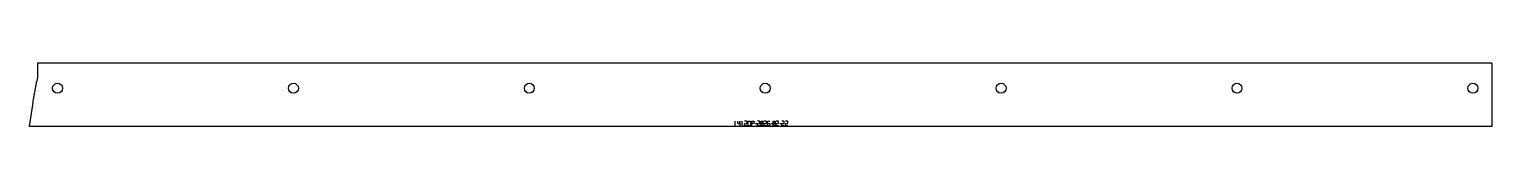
# Model space of a CAD drawing. Header units: millimetres. Extents: x -775 to 775, y -38 to 29.
import ezdxf

# ---------------------------------------------------------------- set-up
doc = ezdxf.new("R2010")
doc.units = ezdxf.units.MM

msp = doc.modelspace()

# ---------------------------------------------------------------- linework, layer by layer
at = {"color": 7, "linetype": 'Continuous', "lineweight": 25}
for p, q in [((775, 28.9), (-766.2, 28.9)), ((-766.2, 28.9), (-766.2, 13.9)), ((775, 28.9), (775, -38.3)), ((-771.2, -13.4), (-767.1, 9.9)), ((-766.2, 13.9), (-767.1, 9.9)), ((-771.7, -15), (-775, -38.3)), ((-771.2, -13.4), (-771.7, -15)), ((775, -38.3), (-775, -38.3))]:
    msp.add_line(p, q, dxfattribs=at)
for centre in [(-745, 2.5), (-495, 2.5), (-245, 2.5), (5, 2.5), (255, 2.5), (505, 2.5), (755, 2.5)]:
    msp.add_circle(centre, 5.25, dxfattribs=at)
at = {"layer": 'MARK'}
for p, q in [((-26.8, -37.3), (-26.8, -32.3)), ((-24.3, -32.3), (-24.3, -34.4)), ((-24.3, -34.4), (-23.9, -34.8)), ((-23.9, -34.8), (-21.8, -34.8)), ((-21.8, -34.8), (-21.8, -32.3)), ((-21.8, -32.3), (-21.8, -37.3)), ((-19.3, -37.3), (-19.3, -32.3)), ((-14.6, -32.3), (-16.8, -32.3)), ((-16.8, -35.2), (-16.4, -34.8)), ((-16.8, -36.9), (-16.8, -35.2)), ((-16.4, -37.3), (-16.8, -36.9)), ((-16.4, -34.8), (-14.6, -34.8)), ((-14.3, -37.3), (-16.4, -37.3)), ((-14.3, -32.7), (-14.6, -32.3)), ((-14.6, -34.8), (-14.3, -34.4)), ((-14.3, -34.4), (-14.3, -32.7)), ((-13, -37.3), (-13, -32.3)), ((-13, -32.3), (-11.1, -32.3)), ((-11.1, -37.3), (-13, -37.3)), ((-11.1, -32.3), (-10.5, -32.9)), ((-10.5, -36.7), (-11.1, -37.3)), ((-10.5, -32.9), (-10.5, -36.7)), ((-9.3, -37.3), (-9.3, -32.3)), ((-9.3, -32.3), (-7.4, -32.3)), ((-7.4, -34.8), (-9.3, -34.8)), ((-7.4, -32.3), (-6.8, -32.9)), ((-6.8, -34.2), (-7.4, -34.8)), ((-6.8, -32.9), (-6.8, -34.2)), ((-5.5, -34.8), (-4, -34.8)), ((-1.1, -32.3), (-3.3, -32.3)), ((-3.3, -35.2), (-2.9, -34.8)), ((-3.3, -36.9), (-3.3, -35.2)), ((-2.9, -37.3), (-3.3, -36.9)), ((-2.9, -34.8), (-1.1, -34.8)), ((-0.8, -37.3), (-2.9, -37.3)), ((-0.8, -32.7), (-1.1, -32.3)), ((-1.1, -34.8), (-0.8, -34.4)), ((-0.8, -34.4), (-0.8, -32.7)), ((0.5, -32.7), (0.9, -32.3)), ((0.5, -36.9), (0.5, -32.7)), ((0.5, -36.9), (2.6, -32.7)), ((0.9, -37.3), (0.5, -36.9)), ((0.9, -32.3), (2.2, -32.3)), ((2.2, -37.3), (0.9, -37.3)), ((2.2, -32.3), (2.6, -32.7)), ((2.6, -36.9), (2.2, -37.3)), ((2.6, -32.7), (2.6, -36.9)), ((5.8, -32.3), (3.7, -32.3)), ((3.7, -35.2), (4, -34.8)), ((3.7, -36.9), (3.7, -35.2)), ((4, -37.3), (3.7, -36.9)), ((4, -34.8), (5.8, -34.8)), ((6.2, -37.3), (4, -37.3)), ((6.2, -32.7), (5.8, -32.3)), ((5.8, -34.8), (6.2, -34.4)), ((6.2, -34.4), (6.2, -32.7)), ((7.4, -32.7), (7.8, -32.3)), ((7.4, -36.9), (7.4, -32.7)), ((7.4, -35.2), (7.8, -34.8)), ((7.8, -37.3), (7.4, -36.9)), ((7.8, -32.3), (9.9, -32.3)), ((7.8, -34.8), (9.5, -34.8)), ((9.5, -37.3), (7.8, -37.3)), ((9.5, -34.8), (9.9, -35.2)), ((9.9, -36.9), (9.5, -37.3)), ((9.9, -35.2), (9.9, -36.9)), ((11.2, -34.8), (12.7, -34.8)), ((13.4, -32.7), (13.8, -32.3)), ((13.4, -36.9), (13.4, -32.7)), ((13.4, -36.9), (15.5, -32.7)), ((13.8, -37.3), (13.4, -36.9)), ((13.8, -32.3), (15.2, -32.3)), ((15.2, -37.3), (13.8, -37.3)), ((15.2, -32.3), (15.5, -32.7)), ((15.5, -36.9), (15.2, -37.3)), ((15.5, -32.7), (15.5, -36.9)), ((18.7, -32.3), (16.6, -32.3)), ((16.6, -35.2), (17, -34.8)), ((16.6, -36.9), (16.6, -35.2)), ((17, -37.3), (16.6, -36.9)), ((17, -34.8), (18.7, -34.8)), ((19.1, -37.3), (17, -37.3)), ((19.1, -32.7), (18.7, -32.3)), ((18.7, -34.8), (19.1, -34.4)), ((19.1, -34.4), (19.1, -32.7)), ((20.4, -34.8), (21.9, -34.8)), ((24.7, -32.3), (22.6, -32.3)), ((22.6, -35.2), (23, -34.8)), ((22.6, -36.9), (22.6, -35.2)), ((23, -37.3), (22.6, -36.9)), ((23, -34.8), (24.7, -34.8)), ((25.1, -37.3), (23, -37.3)), ((25.1, -32.7), (24.7, -32.3)), ((24.7, -34.8), (25.1, -34.4)), ((25.1, -34.4), (25.1, -32.7)), ((28.5, -32.3), (26.4, -32.3)), ((26.4, -35.2), (26.7, -34.8)), ((26.4, -36.9), (26.4, -35.2)), ((26.7, -37.3), (26.4, -36.9)), ((26.7, -34.8), (28.5, -34.8)), ((28.9, -37.3), (26.7, -37.3)), ((28.9, -32.7), (28.5, -32.3)), ((28.5, -34.8), (28.9, -34.4)), ((28.9, -34.4), (28.9, -32.7))]:
    msp.add_line(p, q, dxfattribs=at)

doc.saveas('drawing.dxf')
